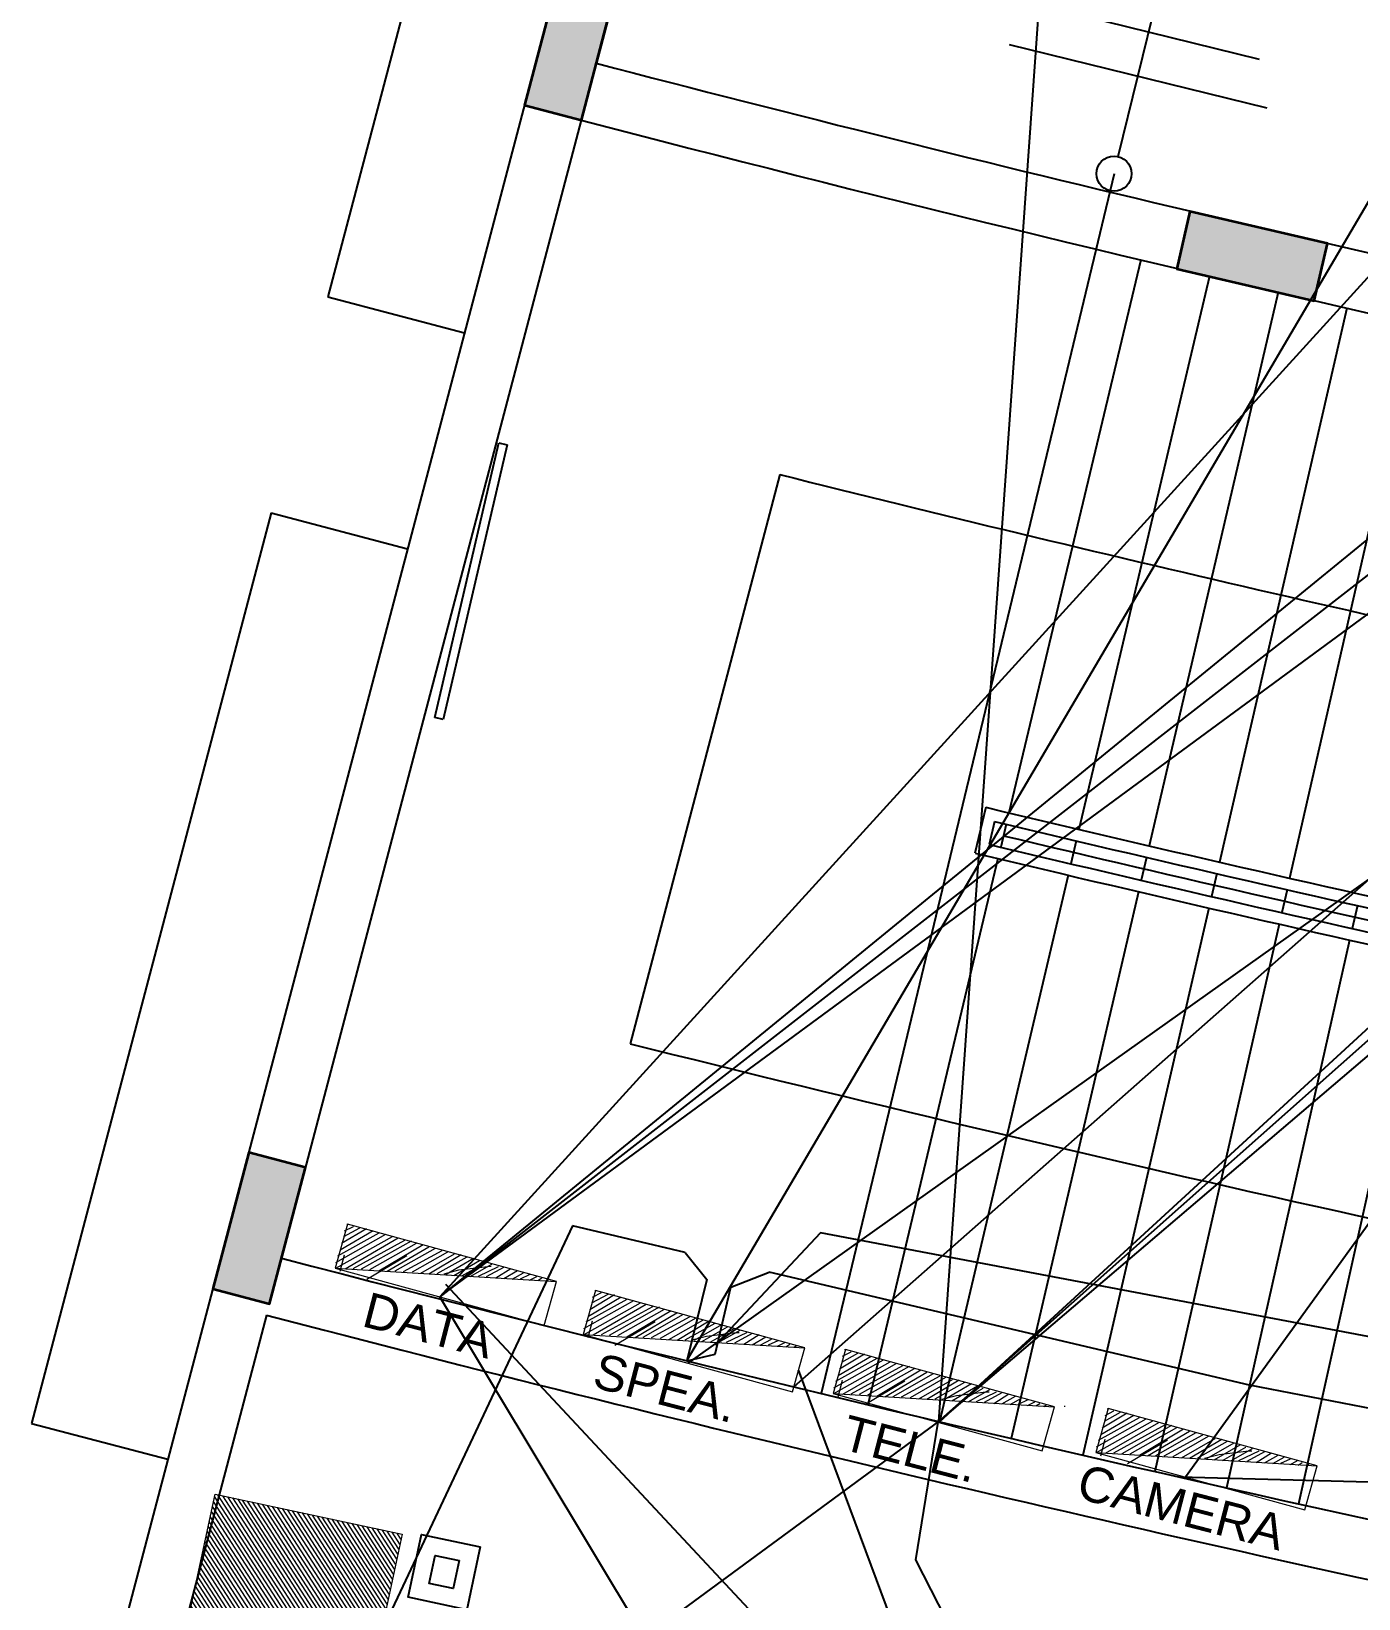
# Model space of a CAD drawing. Header units: inches. Extents: x -221585 to 401252, y -284294 to 332380.
# Drawn here: x 153668 to 154232, y 39395 to 40061 of the extents above; entities that cross this region are included whole.
import ezdxf

# ---------------------------------------------------------------- set-up
doc = ezdxf.new("R2010")
doc.units = ezdxf.units.IN
doc.header["$MEASUREMENT"] = 0
doc.linetypes.add('HIDDEN2', pattern=[0.1875, 0.125, -0.0625])
for name, color, linetype, lineweight in [('A-SEC-TXT', 3, 'Continuous', 0), ('column fa 25', 3, 'Continuous', 35), ('text', 72, 'HIDDEN2', 5), ('Wall mount speaker', 2, 'Continuous', 0)]:
    doc.layers.add(name, color=color, linetype=linetype, lineweight=lineweight)
doc.layers.add('TEL', color=6, linetype='Continuous')
doc.styles.add('DIM', font='arial.ttf')

# ---------------------------------------------------------------- blocks, each defined once
blk = doc.blocks.new('ddfe')
at = {"layer": 'column fa 25', "ltscale": 10}
h = blk.add_hatch(color=3, dxfattribs=at)
h.set_gradient(color1=(141, 141, 141), color2=(145, 145, 145), one_color=1, tint=0.57, name='CYLINDER')
h.paths.add_polyline_path([(177039.04, 119902.36), (177064.04, 119902.36), (177064.04, 119962.36), (177039.04, 119962.36)])
at = {"layer": 'column fa 25', "color": 2, "ltscale": 10}
blk.add_lwpolyline([(177039.04, 119902.36), (177064.04, 119902.36), (177064.04, 119962.36), (177039.04, 119962.36)], close=True, dxfattribs=at)
blk = doc.blocks.new('A$C54490F4E')
at = {"layer": 'Wall mount speaker', "ltscale": 0.1}
h = blk.add_hatch(dxfattribs=at)
h.set_pattern_fill('ANSI31', color=3, scale=50, style=0)
h.paths.add_polyline_path([(347.4, 331.9), (0, 331.9), (0, 0), (347.4, 0)])
at = {"layer": 'Wall mount speaker', "color": 3, "ltscale": 0.1}
blk.add_lwpolyline([(0, 331.9), (347.4, 331.9), (347.4, 0), (0, 0)], close=True, dxfattribs=at)
blk = doc.blocks.new('A$C1A917D7C')
at = {"layer": 'TEL', "elevation": 0}
for points in [[(0, 956.5), (227.2, 956.5), (227.2, 744.3), (0, 744.3)], [(63, 893.4), (164.2, 893.4), (164.2, 807.3), (63, 807.3)]]:
    blk.add_lwpolyline(points, close=True, dxfattribs=at)
at = {"layer": 'Wall mount speaker', "color": 2, "ltscale": 0.1, "xscale": 2.038325862171721, "yscale": 2.038325862171721, "zscale": 2.038325862171721}
blk.add_blockref('A$C54490F4E', (14.1, 0), dxfattribs=at)
blk = doc.blocks.new('tv point')
at = {"color": 1}
for p, q in [((5130.85179, -920.27569), (5130.85179, -920.37585)), ((5130.86895, -920.28284), (5130.86895, -920.36869)), ((5130.88611, -920.29), (5130.88611, -920.36154)), ((5130.90327, -920.29715), (5130.90327, -920.35439)), ((5130.92042, -920.3043), (5130.92042, -920.34723)), ((5130.93758, -920.31146), (5130.93758, -920.34008)), ((5130.82048, -920.32577), (5130.93758, -920.32577))]:
    blk.add_line(p, q, dxfattribs=at)
blk.add_circle((5130.81384, -920.32577), 0.00664, dxfattribs=at)

msp = doc.modelspace()

# ---------------------------------------------------------------- linework, layer by layer
at = {"color": 6}
for p, q in [((154770.55, 40897.74), (153946.38, 39496.66, 0.83)), ((155236.14, 40411.74), (153946.69, 39495.28, 0.72)), ((153897.72, 39553.54), (153816.33, 39380.96, -0.32)), ((153945.63, 39542.26, 0.07), (153897.72, 39553.54)), ((154003.08, 39550.62), (153958.28, 39502.84)), ((154819.57, 39395.74), (154003.08, 39550.62)), ((153945.63, 39542.26, 0.07), (153954.75, 39530.74)), ((153964.98, 39527.45), (153981.31, 39533.86)), ((154185.41, 39485.81, 0.44), (153981.31, 39533.86, 0.13)), ((153954.75, 39530.74), (153946.27, 39496.19, 0.84)), ((153958.29, 39499.05), (153964.98, 39527.45)), ((153946.27, 39496.19, 0.84), (153958.29, 39499.05)), ((154864.48, 39355.7), (154185.41, 39485.81, 0.44))]:
    msp.add_line(p, q, dxfattribs=at)
at = {"color": 1}
for p, q in [((154127.16, 40514.01), (154053.25, 39470.45, 0.91)), ((155074.71, 40408.06), (154053.62, 39470.37, 0.44)), ((155074.15, 40376.28), (154052.87, 39470.11, 0.91)), ((155074.3, 40340.6), (154053.74, 39470.88, 0.91)), ((154053.74, 39470.88, 0.91), (153693.98, 39206.68, 0.42)), ((154052.87, 39470.11, 0.91), (154043.38, 39411.65, 0.45)), ((154043.38, 39411.65, 0.45), (154111.05, 39279.83))]:
    msp.add_line(p, q, dxfattribs=at)
at = {"color": 144}
for p, q in [((154876.27, 40441.35), (154158.25, 39446.74, 0.84)), ((154615.66, 39434.88), (154155.57, 39446.8, 0.84))]:
    msp.add_line(p, q, dxfattribs=at)
at = {"color": 244}
for p, q in [((154995.01, 40370.18), (153991.69, 39485.14, 0.72)), ((154127.81, 40000.56, 0.84), (154003.31, 39482.34, 0.84)), ((154195.77, 38949.1), (153993.75, 39492.45, 0.72))]:
    msp.add_line(p, q, dxfattribs=at)
at = {"color": 20, "ltscale": 10}
for p, q in [((153895.64, 40335.11, 0.42), (153793.77, 39948.3, 0.42)), ((153793.77, 39948.3, 0.42), (153851.79, 39933.02, 0.42)), ((153769.58, 39856.47, 0.42), (153667.71, 39469.66, 0.42)), ((153769.58, 39856.47, 0.42), (153827.61, 39841.19, 0.42)), ((153667.71, 39469.66, 0.42), (153725.73, 39454.38, 0.42))]:
    msp.add_line(p, q, dxfattribs=at)
at = {"color": 42}
for p, q in [((154834.58, 40334.36), (153841.25, 39523.4, 0.84)), ((154848.05, 40306.37), (153841.25, 39523.4, 0.84)), ((154864.89, 40276.2), (153843.78, 39525.46, 0.84)), ((154476.34, 40220.94), (153841.25, 39523.4, 0.84)), ((154139.08, 39212.5), (153843.79, 39528.71)), ((154192.54, 38939.23), (153841.25, 39523.4, 0.84))]:
    msp.add_line(p, q, dxfattribs=at)
at = {"color": 4, "ltscale": 8}
for p, q in [((153892.55, 40087.69, 0.37), (153681.14, 39285.06, 0.42)), ((153916.71, 40081.35, 0.42), (153907.87, 40047.47, 0.84)), ((153901.42, 40023.31, 0.42), (153774.08, 39539.79, 0.42)), ((153764.03, 39521.76, 0.42), (153764.01, 39521.68, 0.42)), ((153767.59, 39515.65, 0.42), (153705.19, 39278.73, 0.42))]:
    msp.add_line(p, q, dxfattribs=at)
at = {"color": 2, "ltscale": 8}
for p, q in [((154139.14, 39963.95, 0.42), (154083.12, 39729.04, 0.43)), ((154168.33, 39957.03, 0.42), (154112.92, 39721.97, 0.43)), ((154197.54, 39950.19, 0.42), (154142.74, 39714.99, 0.43)), ((154226.76, 39943.42, 0.42), (154172.58, 39708.07, 0.43)), ((154256.01, 39936.73, 0.42), (154202.44, 39701.24, 0.43)), ((154081.96, 39724.18, 0.43), (154079.64, 39714.45, 0.43)), ((154111.78, 39717.11, 0.43), (154109.48, 39707.37, 0.43)), ((154078.48, 39709.58, 0.43), (154023.16, 39477.59, 0.44)), ((154141.61, 39710.12, 0.43), (154139.34, 39700.38, 0.43)), ((154108.33, 39702.51, 0.43), (154053.62, 39470.37, 0.44)), ((154171.46, 39703.2, 0.43), (154169.22, 39693.46, 0.43)), ((154138.21, 39695.51, 0.43), (154084.09, 39463.23, 0.44)), ((154201.33, 39696.37, 0.43), (154199.11, 39686.62, 0.43)), ((154168.09, 39688.58, 0.43), (154114.59, 39456.16, 0.44)), ((154231.22, 39689.61, 0.43), (154229.03, 39679.85, 0.43)), ((154198, 39681.74, 0.43), (154145.1, 39449.18, 0.44)), ((154227.93, 39674.97, 0.43), (154175.63, 39442.28, 0.44)), ((154257.87, 39668.28, 0.43), (154206.18, 39435.45, 0.44))]:
    msp.add_line(p, q, dxfattribs=at)
at = {"color": 5}
for p, q in [((153839.14, 39769.47, 0.42), (153866.39, 39886.23, 0.42)), ((153869.97, 39885.4, 0.42), (153842.72, 39768.63, 0.42)), ((153866.39, 39886.23, 0.42), (153869.97, 39885.4, 0.42)), ((153842.72, 39768.63, 0.42), (153839.14, 39769.47, 0.42))]:
    msp.add_line(p, q, dxfattribs=at)
at = {"color": 2, "ltscale": 10}
for p, q in [((153985.85, 39872.72, 0.42), (153922.18, 39630.95, 0.42)), ((153985.85, 39872.72, 0.42), (153922.18, 39630.95, 0.42)), ((154073.36, 39731.37), (154068.72, 39711.92)), ((154077.07, 39725.34), (154074.75, 39715.62))]:
    msp.add_line(p, q, dxfattribs=at)
at = {"color": 30, "linetype": 'Continuous', "lineweight": 9, "true_color": 0x00001e}
for points, elevation in [([(153796.82, 39535.57), (153885.68, 39511.22), (153890.94, 39529.92), (153802.07, 39554.26), (153796.82, 39535.57), (153890.94, 39529.92)], 0.84), ([(153796.82, 39535.57), (153885.68, 39511.22), (153890.94, 39529.92), (153802.07, 39554.26), (153796.82, 39535.57), (153890.94, 39529.92)], 0.84), ([(153902.25, 39507.45), (153991.12, 39483.11), (153996.37, 39501.8), (153907.51, 39526.15), (153902.25, 39507.45), (153996.37, 39501.8)], 0.72), ([(153902.25, 39507.45), (153991.12, 39483.11), (153996.37, 39501.8), (153907.51, 39526.15), (153902.25, 39507.45), (153996.37, 39501.8)], 0.72), ([(154008.44, 39482.29), (154097.3, 39457.94), (154102.56, 39476.64), (154013.69, 39500.98), (154008.44, 39482.29), (154102.56, 39476.64)], 0.91), ([(154008.44, 39482.29), (154097.3, 39457.94), (154102.56, 39476.64), (154013.69, 39500.98), (154008.44, 39482.29), (154102.56, 39476.64)], 0.91), ([(154120.03, 39457.21), (154208.9, 39432.86), (154214.15, 39451.55), (154125.29, 39475.9), (154120.03, 39457.21), (154214.15, 39451.55)], 0.5), ([(154120.03, 39457.21), (154208.9, 39432.86), (154214.15, 39451.55), (154125.29, 39475.9), (154120.03, 39457.21), (154214.15, 39451.55)], 0.5)]:
    msp.add_lwpolyline(points, dxfattribs=dict(at, elevation=elevation))
at = {"color": 1, "linetype": 'Continuous', "lineweight": 9, "true_color": 0x000001}
for points, elevation in [([(153799.58, 39546.14), (153810.17, 39552.46), (153810.17, 39552.46)], 0.84), ([(153799.58, 39546.14), (153810.17, 39552.46), (153810.17, 39552.46)], 0.84), ([(153800.52, 39548.97), (153807.37, 39552.71), (153807.37, 39552.71)], 0.84), ([(153800.52, 39548.97), (153807.37, 39552.71), (153807.37, 39552.71)], 0.84), ([(153800.78, 39551.42), (153804.55, 39553.31), (153804.55, 39553.31)], 0.84), ([(153800.78, 39551.42), (153804.55, 39553.31), (153804.55, 39553.31)], 0.84), ([(153801.72, 39554.25), (153802.42, 39554.28), (153802.42, 39554.28)], 0.84), ([(153801.72, 39554.25), (153802.42, 39554.28), (153802.42, 39554.28)], 0.84), ([(153797.08, 39538.02), (153818.29, 39549.97), (153818.29, 39549.97)], 0.84), ([(153797.17, 39535.58), (153821.12, 39549.02), (153821.12, 39549.02)], 0.84), ([(153797.17, 39535.58), (153821.12, 39549.02), (153821.12, 39549.02)], 0.84), ([(153798.02, 39540.85), (153815.47, 39550.56), (153815.47, 39550.56)], 0.84), ([(153798.02, 39540.85), (153815.47, 39550.56), (153815.47, 39550.56)], 0.84), ([(153798.98, 39543.33), (153813, 39551.52), (153813, 39551.52)], 0.84), ([(153798.98, 39543.33), (153813, 39551.52), (153813, 39551.52)], 0.84), ([(153801.01, 39535.37), (153823.58, 39548.41), (153823.58, 39548.41)], 0.84), ([(153801.01, 39535.37), (153823.58, 39548.41), (153823.58, 39548.41)], 0.84), ([(153804.5, 39535.5), (153826.41, 39547.47), (153826.41, 39547.47)], 0.84), ([(153804.5, 39535.5), (153826.41, 39547.47), (153826.41, 39547.47)], 0.84), ([(153808, 39535.28), (153829.21, 39547.22), (153829.21, 39547.22)], 0.84), ([(153808, 39535.28), (153829.21, 39547.22), (153829.21, 39547.22)], 0.84), ([(153811.5, 39535.06), (153831.34, 39546.25), (153831.34, 39546.25)], 0.84), ([(153811.5, 39535.06), (153831.34, 39546.25), (153831.34, 39546.25)], 0.84), ([(153815.36, 39534.5), (153834.16, 39545.66), (153834.16, 39545.66)], 0.84), ([(153815.36, 39534.5), (153834.16, 39545.66), (153834.16, 39545.66)], 0.84), ([(153798.96, 39534.25), (153800.8, 39541.3), (153800.8, 39541.3)], 0.84), ([(153818.86, 39534.28), (153836.63, 39544.7), (153836.63, 39544.7)], 0.84), ([(153818.86, 39534.28), (153836.63, 39544.7), (153836.63, 39544.7)], 0.84), ([(153822.35, 39534.4), (153839.45, 39544.1), (153839.45, 39544.1)], 0.84), ([(153822.35, 39534.4), (153839.45, 39544.1), (153839.45, 39544.1)], 0.84), ([(153825.85, 39534.18), (153842.28, 39543.16), (153842.28, 39543.16)], 0.84), ([(153825.85, 39534.18), (153842.28, 39543.16), (153842.28, 39543.16)], 0.84), ([(153829.69, 39533.97), (153844.74, 39542.55), (153844.74, 39542.55)], 0.84), ([(153829.69, 39533.97), (153844.74, 39542.55), (153844.74, 39542.55)], 0.84), ([(153833.21, 39533.4), (153847.57, 39541.61), (153847.57, 39541.61)], 0.84), ([(153833.21, 39533.4), (153847.57, 39541.61), (153847.57, 39541.61)], 0.84), ([(153836.7, 39533.18), (153850.37, 39541.36), (153850.37, 39541.36)], 0.84), ([(153836.7, 39533.18), (153850.37, 39541.36), (153850.37, 39541.36)], 0.84), ([(153840.19, 39533.31), (153852.85, 39540.4), (153852.85, 39540.4)], 0.84), ([(153840.19, 39533.31), (153852.85, 39540.4), (153852.85, 39540.4)], 0.84), ([(153844.04, 39533.1), (153855.66, 39539.81), (153855.66, 39539.81)], 0.84), ([(153844.04, 39533.1), (153855.66, 39539.81), (153855.66, 39539.81)], 0.84), ([(153847.2, 39532.52), (153858.14, 39538.85), (153858.14, 39538.85)], 0.84), ([(153847.2, 39532.52), (153858.14, 39538.85), (153858.14, 39538.85)], 0.84), ([(153850.7, 39532.29), (153860.62, 39537.89), (153860.62, 39537.89)], 0.84), ([(153850.7, 39532.29), (153860.62, 39537.89), (153860.62, 39537.89)], 0.84), ([(153854.2, 39532.07), (153863.44, 39537.3), (153863.44, 39537.3)], 0.84), ([(153854.2, 39532.07), (153863.44, 39537.3), (153863.44, 39537.3)], 0.84), ([(153857.69, 39532.2), (153866.26, 39536.35), (153866.26, 39536.35)], 0.84), ([(153857.69, 39532.2), (153866.26, 39536.35), (153866.26, 39536.35)], 0.84), ([(153861.19, 39531.98), (153868.72, 39536.09), (153868.72, 39536.09)], 0.84), ([(153861.19, 39531.98), (153868.72, 39536.09), (153868.72, 39536.09)], 0.84), ([(153865.05, 39531.42), (153871.53, 39535.5), (153871.53, 39535.5)], 0.84), ([(153865.05, 39531.42), (153871.53, 39535.5), (153871.53, 39535.5)], 0.84), ([(153868.55, 39531.2), (153874.36, 39534.55), (153874.36, 39534.55)], 0.84), ([(153868.55, 39531.2), (153874.36, 39534.55), (153874.36, 39534.55)], 0.84), ([(153872.05, 39530.98), (153876.84, 39533.59), (153876.84, 39533.59)], 0.84), ([(153872.05, 39530.98), (153876.84, 39533.59), (153876.84, 39533.59)], 0.84), ([(153875.53, 39531.1), (153879.65, 39533), (153879.65, 39533)], 0.84), ([(153875.53, 39531.1), (153879.65, 39533), (153879.65, 39533)], 0.84), ([(153879.39, 39530.54), (153882.48, 39532.05), (153882.48, 39532.05)], 0.84), ([(153879.39, 39530.54), (153882.48, 39532.05), (153882.48, 39532.05)], 0.84), ([(153882.89, 39530.32), (153884.6, 39531.43), (153884.6, 39531.43)], 0.84), ([(153882.89, 39530.32), (153884.6, 39531.43), (153884.6, 39531.43)], 0.84), ([(153886.39, 39530.1), (153887.41, 39530.84), (153887.41, 39530.84)], 0.84), ([(153886.39, 39530.1), (153887.41, 39530.84), (153887.41, 39530.84)], 0.84), ([(153889.89, 39529.88), (153889.88, 39530.23), (153889.88, 39530.23)], 0.84), ([(153889.89, 39529.88), (153889.88, 39530.23), (153889.88, 39530.23)], 0.84), ([(153907.16, 39526.13), (153907.86, 39526.16), (153907.86, 39526.16)], 0.72), ([(153907.16, 39526.13), (153907.86, 39526.16), (153907.86, 39526.16)], 0.72), ([(153902.51, 39509.91), (153923.72, 39521.85), (153923.72, 39521.85)], 0.72), ([(153902.6, 39507.46), (153926.55, 39520.9), (153926.55, 39520.9)], 0.72), ([(153902.6, 39507.46), (153926.55, 39520.9), (153926.55, 39520.9)], 0.72), ([(153903.46, 39512.73), (153920.91, 39522.44), (153920.91, 39522.44)], 0.72), ([(153903.46, 39512.73), (153920.91, 39522.44), (153920.91, 39522.44)], 0.72), ([(153904.42, 39515.21), (153918.43, 39523.4), (153918.43, 39523.4)], 0.72), ([(153904.42, 39515.21), (153918.43, 39523.4), (153918.43, 39523.4)], 0.72), ([(153905.01, 39518.03), (153915.6, 39524.35), (153915.6, 39524.35)], 0.72), ([(153905.01, 39518.03), (153915.6, 39524.35), (153915.6, 39524.35)], 0.72), ([(153905.96, 39520.85), (153912.8, 39524.59), (153912.8, 39524.59)], 0.72), ([(153905.96, 39520.85), (153912.8, 39524.59), (153912.8, 39524.59)], 0.72), ([(153906.22, 39523.31), (153909.99, 39525.19), (153909.99, 39525.19)], 0.72), ([(153906.22, 39523.31), (153909.99, 39525.19), (153909.99, 39525.19)], 0.72), ([(153906.45, 39507.26), (153929.02, 39520.3), (153929.02, 39520.3)], 0.72), ([(153906.45, 39507.26), (153929.02, 39520.3), (153929.02, 39520.3)], 0.72), ([(153909.94, 39507.38), (153931.84, 39519.35), (153931.84, 39519.35)], 0.72), ([(153909.94, 39507.38), (153931.84, 39519.35), (153931.84, 39519.35)], 0.72), ([(153913.44, 39507.16), (153934.65, 39519.1), (153934.65, 39519.1)], 0.72), ([(153913.44, 39507.16), (153934.65, 39519.1), (153934.65, 39519.1)], 0.72), ([(153904.4, 39506.13), (153906.23, 39513.18), (153906.23, 39513.18)], 0.72), ([(153916.94, 39506.94), (153936.78, 39518.13), (153936.78, 39518.13)], 0.72), ([(153916.94, 39506.94), (153936.78, 39518.13), (153936.78, 39518.13)], 0.72), ([(153920.8, 39506.38), (153939.59, 39517.54), (153939.59, 39517.54)], 0.72), ([(153920.8, 39506.38), (153939.59, 39517.54), (153939.59, 39517.54)], 0.72), ([(153924.3, 39506.16), (153942.07, 39516.58), (153942.07, 39516.58)], 0.72), ([(153924.3, 39506.16), (153942.07, 39516.58), (153942.07, 39516.58)], 0.72), ([(153927.78, 39506.29), (153944.88, 39515.99), (153944.88, 39515.99)], 0.72), ([(153927.78, 39506.29), (153944.88, 39515.99), (153944.88, 39515.99)], 0.72), ([(153931.28, 39506.06), (153947.71, 39515.04), (153947.71, 39515.04)], 0.72), ([(153931.28, 39506.06), (153947.71, 39515.04), (153947.71, 39515.04)], 0.72), ([(153935.13, 39505.86), (153950.18, 39514.43), (153950.18, 39514.43)], 0.72), ([(153935.13, 39505.86), (153950.18, 39514.43), (153950.18, 39514.43)], 0.72), ([(153938.64, 39505.28), (153953.01, 39513.49), (153953.01, 39513.49)], 0.72), ([(153938.64, 39505.28), (153953.01, 39513.49), (153953.01, 39513.49)], 0.72), ([(153942.14, 39505.06), (153955.81, 39513.24), (153955.81, 39513.24)], 0.72), ([(153942.14, 39505.06), (153955.81, 39513.24), (153955.81, 39513.24)], 0.72), ([(153945.63, 39505.19), (153958.29, 39512.28), (153958.29, 39512.28)], 0.72), ([(153945.63, 39505.19), (153958.29, 39512.28), (153958.29, 39512.28)], 0.72), ([(153949.47, 39504.98), (153961.1, 39511.69), (153961.1, 39511.69)], 0.72), ([(153949.47, 39504.98), (153961.1, 39511.69), (153961.1, 39511.69)], 0.72), ([(153952.64, 39504.4), (153963.58, 39510.73), (153963.58, 39510.73)], 0.72), ([(153952.64, 39504.4), (153963.58, 39510.73), (153963.58, 39510.73)], 0.72), ([(153956.14, 39504.18), (153966.06, 39509.77), (153966.06, 39509.77)], 0.72), ([(153956.14, 39504.18), (153966.06, 39509.77), (153966.06, 39509.77)], 0.72), ([(153959.64, 39503.95), (153968.87, 39509.18), (153968.87, 39509.18)], 0.72), ([(153959.64, 39503.95), (153968.87, 39509.18), (153968.87, 39509.18)], 0.72), ([(153963.12, 39504.08), (153971.7, 39508.23), (153971.7, 39508.23)], 0.72), ([(153963.12, 39504.08), (153971.7, 39508.23), (153971.7, 39508.23)], 0.72), ([(153966.62, 39503.86), (153974.15, 39507.97), (153974.15, 39507.97)], 0.72), ([(153966.62, 39503.86), (153974.15, 39507.97), (153974.15, 39507.97)], 0.72), ([(153970.48, 39503.3), (153976.97, 39507.38), (153976.97, 39507.38)], 0.72), ([(153970.48, 39503.3), (153976.97, 39507.38), (153976.97, 39507.38)], 0.72), ([(153973.98, 39503.08), (153979.8, 39506.43), (153979.8, 39506.43)], 0.72), ([(153973.98, 39503.08), (153979.8, 39506.43), (153979.8, 39506.43)], 0.72), ([(153977.48, 39502.86), (153982.27, 39505.48), (153982.27, 39505.48)], 0.72), ([(153977.48, 39502.86), (153982.27, 39505.48), (153982.27, 39505.48)], 0.72), ([(153980.97, 39502.99), (153985.09, 39504.88), (153985.09, 39504.88)], 0.72), ([(153980.97, 39502.99), (153985.09, 39504.88), (153985.09, 39504.88)], 0.72), ([(153984.83, 39502.43), (153987.92, 39503.94), (153987.92, 39503.94)], 0.72), ([(153984.83, 39502.43), (153987.92, 39503.94), (153987.92, 39503.94)], 0.72), ([(153988.33, 39502.21), (153990.03, 39503.31), (153990.03, 39503.31)], 0.72), ([(153988.33, 39502.21), (153990.03, 39503.31), (153990.03, 39503.31)], 0.72), ([(153991.83, 39501.98), (153992.85, 39502.72), (153992.85, 39502.72)], 0.72), ([(153991.83, 39501.98), (153992.85, 39502.72), (153992.85, 39502.72)], 0.72), ([(153995.33, 39501.76), (153995.31, 39502.11), (153995.31, 39502.11)], 0.72), ([(153995.33, 39501.76), (153995.31, 39502.11), (153995.31, 39502.11)], 0.72), ([(154011.19, 39492.86), (154021.79, 39499.18), (154021.79, 39499.18)], 0.91), ([(154011.19, 39492.86), (154021.79, 39499.18), (154021.79, 39499.18)], 0.91), ([(154012.14, 39495.69), (154018.98, 39499.43), (154018.98, 39499.43)], 0.91), ([(154012.14, 39495.69), (154018.98, 39499.43), (154018.98, 39499.43)], 0.91), ([(154012.4, 39498.14), (154016.17, 39500.02), (154016.17, 39500.02)], 0.91), ([(154012.4, 39498.14), (154016.17, 39500.02), (154016.17, 39500.02)], 0.91), ([(154013.34, 39500.97), (154014.04, 39500.99), (154014.04, 39500.99)], 0.91), ([(154013.34, 39500.97), (154014.04, 39500.99), (154014.04, 39500.99)], 0.91), ([(154008.7, 39484.74), (154029.91, 39496.68), (154029.91, 39496.68)], 0.91), ([(154008.79, 39482.3), (154032.73, 39495.74), (154032.73, 39495.74)], 0.91), ([(154008.79, 39482.3), (154032.73, 39495.74), (154032.73, 39495.74)], 0.91), ([(154009.64, 39487.57), (154027.09, 39497.28), (154027.09, 39497.28)], 0.91), ([(154009.64, 39487.57), (154027.09, 39497.28), (154027.09, 39497.28)], 0.91), ([(154010.6, 39490.05), (154024.61, 39498.24), (154024.61, 39498.24)], 0.91), ([(154010.6, 39490.05), (154024.61, 39498.24), (154024.61, 39498.24)], 0.91), ([(154012.63, 39482.09), (154035.2, 39495.13), (154035.2, 39495.13)], 0.91), ([(154012.63, 39482.09), (154035.2, 39495.13), (154035.2, 39495.13)], 0.91), ([(154016.12, 39482.22), (154038.03, 39494.19), (154038.03, 39494.19)], 0.91), ([(154016.12, 39482.22), (154038.03, 39494.19), (154038.03, 39494.19)], 0.91), ([(154019.62, 39482), (154040.83, 39493.94), (154040.83, 39493.94)], 0.91), ([(154019.62, 39482), (154040.83, 39493.94), (154040.83, 39493.94)], 0.91), ([(154023.12, 39481.77), (154042.96, 39492.97), (154042.96, 39492.97)], 0.91), ([(154023.12, 39481.77), (154042.96, 39492.97), (154042.96, 39492.97)], 0.91), ([(154026.98, 39481.22), (154045.77, 39492.37), (154045.77, 39492.37)], 0.91), ([(154026.98, 39481.22), (154045.77, 39492.37), (154045.77, 39492.37)], 0.91), ([(154010.58, 39480.97), (154012.42, 39488.02), (154012.42, 39488.02)], 0.91), ([(154030.48, 39480.99), (154048.25, 39491.42), (154048.25, 39491.42)], 0.91), ([(154030.48, 39480.99), (154048.25, 39491.42), (154048.25, 39491.42)], 0.91), ([(154033.96, 39481.12), (154051.07, 39490.82), (154051.07, 39490.82)], 0.91), ([(154033.96, 39481.12), (154051.07, 39490.82), (154051.07, 39490.82)], 0.91), ([(154037.46, 39480.9), (154053.9, 39489.88), (154053.9, 39489.88)], 0.91), ([(154037.46, 39480.9), (154053.9, 39489.88), (154053.9, 39489.88)], 0.91), ([(154041.31, 39480.69), (154056.36, 39489.27), (154056.36, 39489.27)], 0.91), ([(154041.31, 39480.69), (154056.36, 39489.27), (154056.36, 39489.27)], 0.91), ([(154044.82, 39480.12), (154059.19, 39488.32), (154059.19, 39488.32)], 0.91), ([(154044.82, 39480.12), (154059.19, 39488.32), (154059.19, 39488.32)], 0.91), ([(154048.32, 39479.9), (154061.99, 39488.08), (154061.99, 39488.08)], 0.91), ([(154048.32, 39479.9), (154061.99, 39488.08), (154061.99, 39488.08)], 0.91), ([(154051.81, 39480.03), (154064.47, 39487.12), (154064.47, 39487.12)], 0.91), ([(154051.81, 39480.03), (154064.47, 39487.12), (154064.47, 39487.12)], 0.91), ([(154055.66, 39479.82), (154067.28, 39486.52), (154067.28, 39486.52)], 0.91), ([(154055.66, 39479.82), (154067.28, 39486.52), (154067.28, 39486.52)], 0.91), ([(154058.82, 39479.23), (154069.76, 39485.57), (154069.76, 39485.57)], 0.91), ([(154058.82, 39479.23), (154069.76, 39485.57), (154069.76, 39485.57)], 0.91), ([(154062.32, 39479.01), (154072.24, 39484.61), (154072.24, 39484.61)], 0.91), ([(154062.32, 39479.01), (154072.24, 39484.61), (154072.24, 39484.61)], 0.91), ([(154065.82, 39478.79), (154075.06, 39484.01), (154075.06, 39484.01)], 0.91), ([(154065.82, 39478.79), (154075.06, 39484.01), (154075.06, 39484.01)], 0.91), ([(154069.31, 39478.92), (154077.88, 39483.07), (154077.88, 39483.07)], 0.91), ([(154069.31, 39478.92), (154077.88, 39483.07), (154077.88, 39483.07)], 0.91), ([(154072.81, 39478.7), (154080.34, 39482.81), (154080.34, 39482.81)], 0.91), ([(154072.81, 39478.7), (154080.34, 39482.81), (154080.34, 39482.81)], 0.91), ([(154076.67, 39478.14), (154083.15, 39482.21), (154083.15, 39482.21)], 0.91), ([(154076.67, 39478.14), (154083.15, 39482.21), (154083.15, 39482.21)], 0.91), ([(154080.17, 39477.92), (154085.98, 39481.27), (154085.98, 39481.27)], 0.91), ([(154080.17, 39477.92), (154085.98, 39481.27), (154085.98, 39481.27)], 0.91), ([(154083.66, 39477.69), (154088.46, 39480.31), (154088.46, 39480.31)], 0.91), ([(154083.66, 39477.69), (154088.46, 39480.31), (154088.46, 39480.31)], 0.91), ([(154087.15, 39477.82), (154091.27, 39479.72), (154091.27, 39479.72)], 0.91), ([(154087.15, 39477.82), (154091.27, 39479.72), (154091.27, 39479.72)], 0.91), ([(154091.01, 39477.26), (154094.1, 39478.77), (154094.1, 39478.77)], 0.91), ([(154091.01, 39477.26), (154094.1, 39478.77), (154094.1, 39478.77)], 0.91), ([(154094.51, 39477.04), (154096.22, 39478.15), (154096.22, 39478.15)], 0.91), ([(154094.51, 39477.04), (154096.22, 39478.15), (154096.22, 39478.15)], 0.91), ([(154098.01, 39476.82), (154099.03, 39477.55), (154099.03, 39477.55)], 0.91), ([(154098.01, 39476.82), (154099.03, 39477.55), (154099.03, 39477.55)], 0.91), ([(154101.51, 39476.6), (154101.5, 39476.95), (154101.5, 39476.95)], 0.91), ([(154101.51, 39476.6), (154101.5, 39476.95), (154101.5, 39476.95)], 0.91), ([(154106.92, 39476.68), (154106.91, 39477.03), (154106.91, 39477.03)], 0.32), ([(154106.92, 39476.68), (154106.91, 39477.03), (154106.91, 39477.03)], 0.32), ([(154121.24, 39462.49), (154138.69, 39472.2), (154138.69, 39472.2)], 0.5), ([(154121.24, 39462.49), (154138.69, 39472.2), (154138.69, 39472.2)], 0.5), ([(154122.2, 39464.96), (154136.21, 39473.16), (154136.21, 39473.16)], 0.5), ([(154122.2, 39464.96), (154136.21, 39473.16), (154136.21, 39473.16)], 0.5), ([(154122.79, 39467.78), (154133.38, 39474.1), (154133.38, 39474.1)], 0.5), ([(154122.79, 39467.78), (154133.38, 39474.1), (154133.38, 39474.1)], 0.5), ([(154123.74, 39470.61), (154130.58, 39474.35), (154130.58, 39474.35)], 0.5), ([(154123.74, 39470.61), (154130.58, 39474.35), (154130.58, 39474.35)], 0.5), ([(154124, 39473.06), (154127.77, 39474.94), (154127.77, 39474.94)], 0.5), ([(154124, 39473.06), (154127.77, 39474.94), (154127.77, 39474.94)], 0.5), ([(154124.94, 39475.89), (154125.64, 39475.91), (154125.64, 39475.91)], 0.5), ([(154124.94, 39475.89), (154125.64, 39475.91), (154125.64, 39475.91)], 0.5), ([(154120.29, 39459.66), (154141.5, 39471.6), (154141.5, 39471.6)], 0.5), ([(154120.38, 39457.22), (154144.33, 39470.66), (154144.33, 39470.66)], 0.5), ([(154120.38, 39457.22), (154144.33, 39470.66), (154144.33, 39470.66)], 0.5), ([(154124.23, 39457.01), (154146.8, 39470.05), (154146.8, 39470.05)], 0.5), ([(154124.23, 39457.01), (154146.8, 39470.05), (154146.8, 39470.05)], 0.5), ([(154127.72, 39457.14), (154149.63, 39469.11), (154149.63, 39469.11)], 0.5), ([(154127.72, 39457.14), (154149.63, 39469.11), (154149.63, 39469.11)], 0.5), ([(154131.22, 39456.91), (154152.43, 39468.86), (154152.43, 39468.86)], 0.5), ([(154131.22, 39456.91), (154152.43, 39468.86), (154152.43, 39468.86)], 0.5), ([(154134.72, 39456.69), (154154.56, 39467.89), (154154.56, 39467.89)], 0.5), ([(154134.72, 39456.69), (154154.56, 39467.89), (154154.56, 39467.89)], 0.5), ([(154138.58, 39456.13), (154157.37, 39467.29), (154157.37, 39467.29)], 0.5), ([(154138.58, 39456.13), (154157.37, 39467.29), (154157.37, 39467.29)], 0.5), ([(154142.08, 39455.91), (154159.85, 39466.34), (154159.85, 39466.34)], 0.5), ([(154142.08, 39455.91), (154159.85, 39466.34), (154159.85, 39466.34)], 0.5), ([(154145.56, 39456.04), (154162.67, 39465.74), (154162.67, 39465.74)], 0.5), ([(154145.56, 39456.04), (154162.67, 39465.74), (154162.67, 39465.74)], 0.5), ([(154122.18, 39455.89), (154124.02, 39462.94), (154124.02, 39462.94)], 0.5), ([(154149.06, 39455.82), (154165.49, 39464.79), (154165.49, 39464.79)], 0.5), ([(154149.06, 39455.82), (154165.49, 39464.79), (154165.49, 39464.79)], 0.5), ([(154152.91, 39455.61), (154167.96, 39464.19), (154167.96, 39464.19)], 0.5), ([(154152.91, 39455.61), (154167.96, 39464.19), (154167.96, 39464.19)], 0.5), ([(154156.42, 39455.04), (154170.79, 39463.24), (154170.79, 39463.24)], 0.5), ([(154156.42, 39455.04), (154170.79, 39463.24), (154170.79, 39463.24)], 0.5), ([(154159.92, 39454.82), (154173.59, 39462.99), (154173.59, 39462.99)], 0.5), ([(154159.92, 39454.82), (154173.59, 39462.99), (154173.59, 39462.99)], 0.5), ([(154163.41, 39454.94), (154176.07, 39462.04), (154176.07, 39462.04)], 0.5), ([(154163.41, 39454.94), (154176.07, 39462.04), (154176.07, 39462.04)], 0.5), ([(154167.26, 39454.73), (154178.88, 39461.44), (154178.88, 39461.44)], 0.5), ([(154167.26, 39454.73), (154178.88, 39461.44), (154178.88, 39461.44)], 0.5), ([(154170.42, 39454.15), (154181.36, 39460.48), (154181.36, 39460.48)], 0.5), ([(154170.42, 39454.15), (154181.36, 39460.48), (154181.36, 39460.48)], 0.5), ([(154173.92, 39453.93), (154183.84, 39459.53), (154183.84, 39459.53)], 0.5), ([(154173.92, 39453.93), (154183.84, 39459.53), (154183.84, 39459.53)], 0.5), ([(154177.42, 39453.71), (154186.65, 39458.93), (154186.65, 39458.93)], 0.5), ([(154177.42, 39453.71), (154186.65, 39458.93), (154186.65, 39458.93)], 0.5), ([(154180.9, 39453.83), (154189.48, 39457.99), (154189.48, 39457.99)], 0.5), ([(154180.9, 39453.83), (154189.48, 39457.99), (154189.48, 39457.99)], 0.5), ([(154184.4, 39453.61), (154191.93, 39457.73), (154191.93, 39457.73)], 0.5), ([(154184.4, 39453.61), (154191.93, 39457.73), (154191.93, 39457.73)], 0.5), ([(154188.26, 39453.06), (154194.75, 39457.13), (154194.75, 39457.13)], 0.5), ([(154188.26, 39453.06), (154194.75, 39457.13), (154194.75, 39457.13)], 0.5), ([(154191.76, 39452.83), (154197.58, 39456.19), (154197.58, 39456.19)], 0.5), ([(154191.76, 39452.83), (154197.58, 39456.19), (154197.58, 39456.19)], 0.5), ([(154195.26, 39452.61), (154200.05, 39455.23), (154200.05, 39455.23)], 0.5), ([(154195.26, 39452.61), (154200.05, 39455.23), (154200.05, 39455.23)], 0.5), ([(154198.75, 39452.74), (154202.87, 39454.63), (154202.87, 39454.63)], 0.5), ([(154198.75, 39452.74), (154202.87, 39454.63), (154202.87, 39454.63)], 0.5), ([(154202.61, 39452.18), (154205.7, 39453.69), (154205.7, 39453.69)], 0.5), ([(154202.61, 39452.18), (154205.7, 39453.69), (154205.7, 39453.69)], 0.5), ([(154206.11, 39451.96), (154207.81, 39453.07), (154207.81, 39453.07)], 0.5), ([(154206.11, 39451.96), (154207.81, 39453.07), (154207.81, 39453.07)], 0.5), ([(154209.61, 39451.74), (154210.63, 39452.47), (154210.63, 39452.47)], 0.5), ([(154209.61, 39451.74), (154210.63, 39452.47), (154210.63, 39452.47)], 0.5), ([(154213.11, 39451.52), (154213.09, 39451.86), (154213.09, 39451.86)], 0.5), ([(154213.11, 39451.52), (154213.09, 39451.86), (154213.09, 39451.86)], 0.5)]:
    msp.add_lwpolyline(points, dxfattribs=dict(at, elevation=elevation))
at = {"color": 8, "linetype": 'Continuous', "lineweight": 9, "true_color": 0x000008}
for points, elevation in [([(153827.35, 39540.87), (153810.26, 39530.82), (153810.26, 39530.82)], 0.84), ([(153827.35, 39540.87), (153810.26, 39530.82), (153810.26, 39530.82)], 0.84), ([(153827.35, 39540.87), (153810.26, 39530.82), (153810.26, 39530.82)], 0.84), ([(153932.78, 39512.75), (153915.69, 39502.7), (153915.69, 39502.7)], 0.72), ([(153932.78, 39512.75), (153915.69, 39502.7), (153915.69, 39502.7)], 0.72), ([(153932.78, 39512.75), (153915.69, 39502.7), (153915.69, 39502.7)], 0.72), ([(154038.97, 39487.59), (154021.88, 39477.54), (154021.88, 39477.54)], 0.91), ([(154038.97, 39487.59), (154021.88, 39477.54), (154021.88, 39477.54)], 0.91), ([(154038.97, 39487.59), (154021.88, 39477.54), (154021.88, 39477.54)], 0.91), ([(154150.56, 39462.51), (154133.47, 39452.46), (154133.47, 39452.46)], 0.5), ([(154150.56, 39462.51), (154133.47, 39452.46), (154133.47, 39452.46)], 0.5), ([(154150.56, 39462.51), (154133.47, 39452.46), (154133.47, 39452.46)], 0.5)]:
    msp.add_lwpolyline(points, dxfattribs=dict(at, elevation=elevation))
at = {"color": 8, "linetype": 'Continuous', "lineweight": 5, "true_color": 0x767676}
for points, elevation in [([(153863.13, 39536.24), (153861.73, 39536.19), (153849.22, 39534.68), (153842.99, 39533.06)], 0.84), ([(153968.56, 39508.12), (153967.17, 39508.07), (153954.65, 39506.57), (153948.43, 39504.94)], 0.72), ([(154074.75, 39482.96), (154073.35, 39482.9), (154060.84, 39481.4), (154054.61, 39479.78)], 0.91), ([(154186.34, 39457.87), (154184.95, 39457.82), (154172.43, 39456.32), (154166.21, 39454.7)], 0.5)]:
    msp.add_lwpolyline(points, dxfattribs=dict(at, elevation=elevation))
at = {"color": 4, "ltscale": 10}
for centre, radius, start, end in [((156813.29, 51178.02, 0.84), 11503.5, 255.370012, 257.963639), ((156815.17, 51187, 0.84), 11537.68, 255.372031, 259.125351), ((156814.81, 51185.45, 0.84), 12036.08, 255.366522, 259.408051), ((156817.33, 51195.95, 0.84), 12071.88, 255.366703, 257.955525)]:
    msp.add_arc(centre, radius, start, end, dxfattribs=at)
at = {"color": 2, "ltscale": 10}
for radius, start, end in [(11653.5, 255.958471, 258.01393), (11903.5, 255.943489, 258.824453)]:
    msp.add_arc((156813.29, 51178.02), radius, start, end, dxfattribs=at)
at = {"color": 2, "ltscale": 8}
for radius, start, end in [(11770, 256.538695, 258.848792), (11775, 256.563046, 258.848782), (11780, 256.587375, 258.824453), (11790, 256.538778, 258.848751), (11785, 256.563066, 258.848761)]:
    msp.add_arc((156813.29, 51178.02), radius, start, end, dxfattribs=at)

# ---------------------------------------------------------------- block references
at = {"xscale": 1125, "yscale": 1125, "zscale": 1125, "rotation": 76.22744950807976}
msp.add_blockref('tv point', (-2225639.21, -5319718.47, 0.84), dxfattribs=at)
at = {"layer": 'A-SEC-TXT', "color": 30, "xscale": 0.12012, "yscale": 0.12012, "zscale": 0.12012, "rotation": 257.8981179674225}
msp.add_blockref('A$C1A917D7C', (153746.15, 39441.24, -0.32), dxfattribs=at)
at = {"layer": 'column fa 25', "color": 3, "extrusion": (-0.002536, 0.00066792, 0.999997), "rotation": 345.2438381490571}
for p in [(-47863.11, -30824.99, -363.1), (-47995.58, -31327.91, -363.05)]:
    msp.add_blockref('ddfe', p, dxfattribs=at)
at = {"layer": 'column fa 25', "color": 3, "extrusion": (0.000591747, 0.002555, 0.999997), "rotation": 256.9583555165791}
msp.add_blockref('ddfe', (77300.91, 239513.77, 193.31), dxfattribs=at)

# ---------------------------------------------------------------- texts
at = {"layer": 'text', "lineweight": -2, "ltscale": 2, "char_height": 15, "width": 296.3952, "attachment_point": 9, "rotation": 345.44138, "style": 'DIM'}
for s, insert in [('{\\C3;DATA}', (153861.68, 39497.05, 0.93)), ('{\\fArial|b0|i0|c186|p34;\\C3;SPE\\fArial|b0|i0|c0|p34;A.}', (153965.18, 39469.51)), ('{\\C3;TELE.}', (154067.59, 39444.26, 0.93)), ('{\\C3;CAMERA }', (154197.89, 39415.33, 0.53))]:
    msp.add_mtext(s, dxfattribs=dict(at, insert=insert))

doc.saveas('drawing.dxf')
